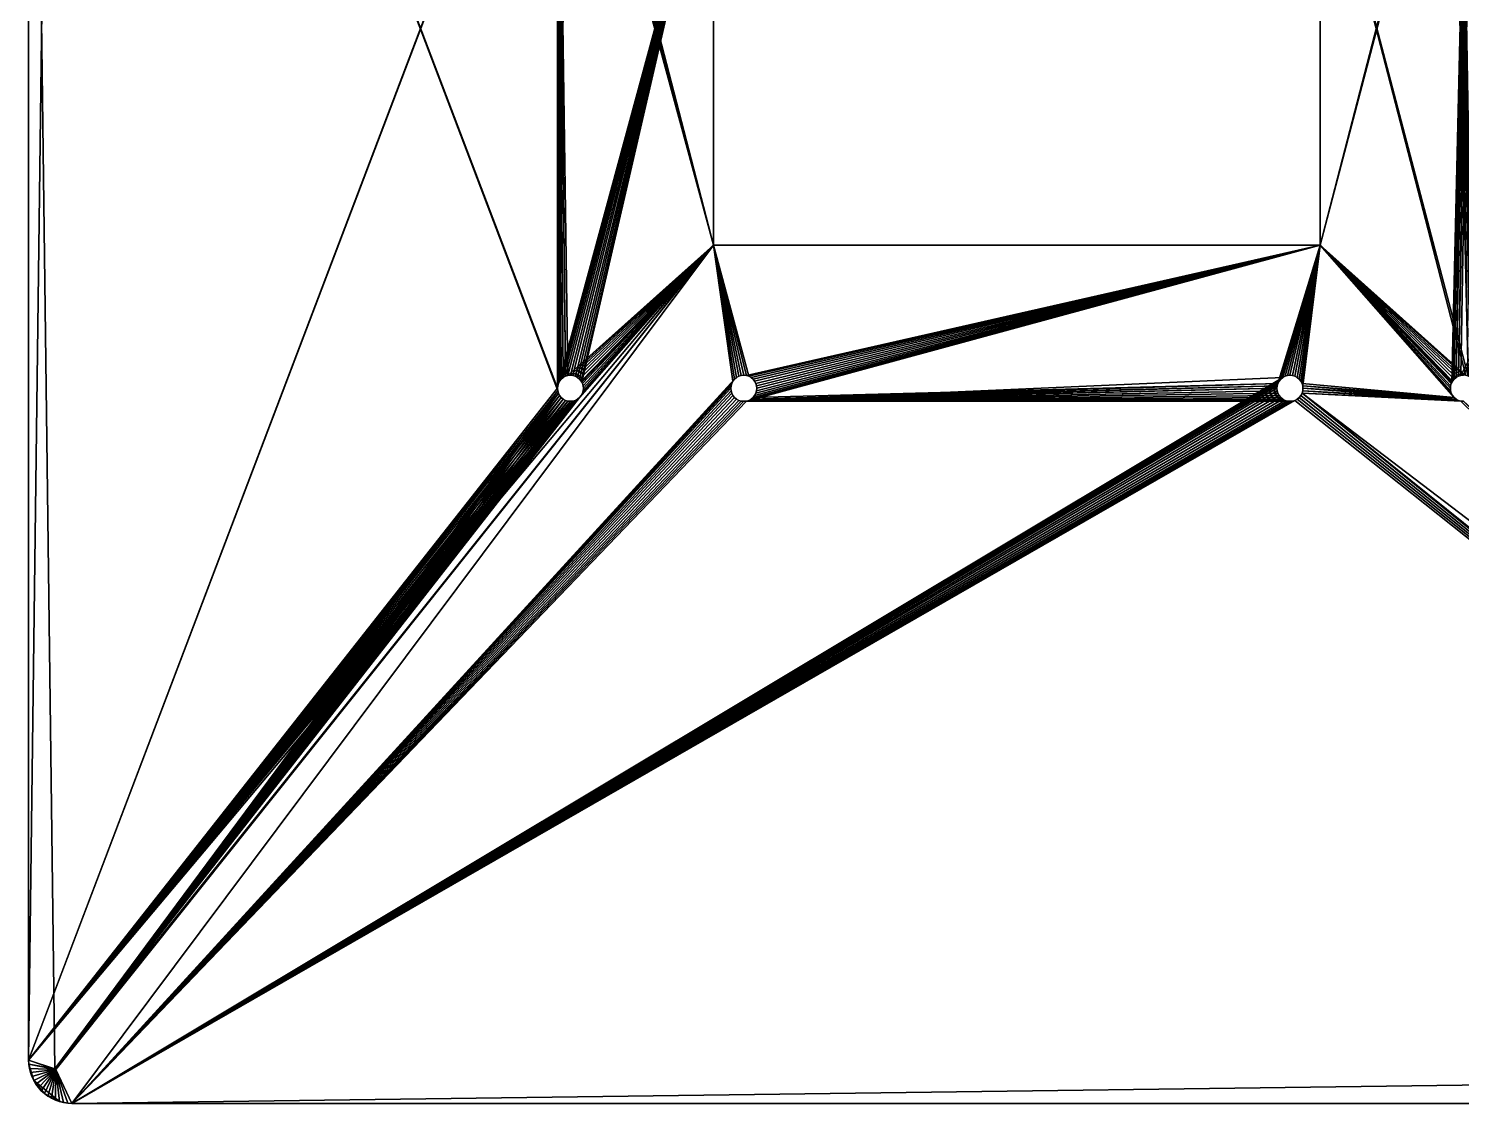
# Model space of a CAD drawing. Extents: x 0.7 to 25.5, y -12.4 to 12.4.
# Drawn here: x 0.7 to 17.23, y -12.4 to 0 of the extents above; entities that cross this region are included whole.
import ezdxf

# ---------------------------------------------------------------- set-up
doc = ezdxf.new("R2010")
doc.units = 0

msp = doc.modelspace()

# ---------------------------------------------------------------- linework, layer by layer
for points in [[(0.7, -11.9, 6.8), (0.7, 11.9, 6.8), (1.002, 12.002, 6.8)], [(0.7, -11.9, 6.8), (1.002, 12.002, 6.8), (6.803, 4.179, 6.8)], [(0.7, 11.9, 7), (0.7, -11.9, 7), (1.002, -12.002, 7)], [(0.7, 11.9, 7), (1.002, -12.002, 7), (6.803, -4.179, 7)], [(0.7, 11.9, 7), (6.803, -4.179, 7), (6.8, -4.15, 7)], [(0.7, 11.9, 7), (6.8, -4.15, 7), (6.8, 4.15, 7)], [(0.7, 11.9, 7), (0.7, 11.9, 6.8), (0.7, -11.9, 6.8)], [(0.7, 11.9, 7), (0.7, -11.9, 6.8), (0.7, -11.9, 7)], [(17.221, -4.003, 7), (17.25, -4, 7), (25.5, 11.9, 7)], [(17.221, -4.003, 7), (25.5, 11.9, 7), (17.356, 4.044, 7)], [(0.7, -11.9, 6.8), (6.803, 4.179, 6.8), (6.8, 4.15, 6.8)], [(0.7, -11.9, 6.8), (6.8, 4.15, 6.8), (6.8, -4.15, 6.8)], [(6.8, 4.15, 6.8), (6.803, 4.121, 6.8), (6.8, -4.15, 6.8)], [(6.893, -4.011, 7), (6.803, 4.121, 7), (6.8, 4.15, 7)], [(6.867, -4.025, 7), (6.893, -4.011, 7), (6.8, 4.15, 7)], [(6.844, -4.044, 7), (6.867, -4.025, 7), (6.8, 4.15, 7)], [(6.825, -4.067, 7), (6.844, -4.044, 7), (6.8, 4.15, 7)], [(6.811, -4.093, 7), (6.825, -4.067, 7), (6.8, 4.15, 7)], [(6.803, -4.121, 7), (6.811, -4.093, 7), (6.8, 4.15, 7)], [(6.8, -4.15, 7), (6.803, -4.121, 7), (6.8, 4.15, 7)], [(6.803, 4.121, 6.8), (6.811, 4.093, 6.8), (6.8, -4.15, 6.8)], [(6.811, 4.093, 6.8), (6.825, 4.067, 6.8), (6.8, -4.15, 6.8)], [(6.825, 4.067, 6.8), (6.844, 4.044, 6.8), (6.8, -4.15, 6.8)], [(6.844, 4.044, 6.8), (6.867, 4.025, 6.8), (6.8, -4.15, 6.8)], [(6.867, 4.025, 6.8), (6.893, 4.011, 6.8), (6.8, -4.15, 6.8)], [(6.893, 4.011, 6.8), (6.803, -4.121, 6.8), (6.8, -4.15, 6.8)], [(8.6, -2.5, 7), (6.811, 4.093, 7), (6.803, 4.121, 7)], [(6.921, -4.003, 7), (8.6, -2.5, 7), (6.803, 4.121, 7)], [(6.893, -4.011, 7), (6.921, -4.003, 7), (6.803, 4.121, 7)], [(6.893, 4.011, 6.8), (6.921, 4.003, 6.8), (6.803, -4.121, 6.8)], [(6.921, 4.003, 6.8), (8.6, 2.5, 6.8), (6.803, -4.121, 6.8)], [(8.6, -2.5, 7), (6.825, 4.067, 7), (6.811, 4.093, 7)], [(8.6, -2.5, 7), (6.844, 4.044, 7), (6.825, 4.067, 7)], [(8.6, -2.5, 7), (6.867, 4.025, 7), (6.844, 4.044, 7)], [(8.6, -2.5, 7), (6.893, 4.011, 7), (6.867, 4.025, 7)], [(8.6, -2.5, 7), (6.921, 4.003, 7), (6.893, 4.011, 7)], [(6.921, 4.003, 7), (8.6, -2.5, 7), (8.6, 2.5, 7)], [(17.307, -4.011, 6.8), (15.6, 2.5, 6.8), (17.118, 4.08, 6.8)], [(17.307, 4.011, 7), (17.279, 4.003, 7), (15.6, -2.5, 7)], [(17.307, 4.011, 7), (15.6, -2.5, 7), (17.118, -4.081, 7)], [(15.6, 2.5, 7), (15.6, -2.5, 7), (17.279, 4.003, 7)], [(17.307, -4.011, 6.8), (17.118, 4.08, 6.8), (17.125, 4.067, 6.8)], [(17.307, 4.011, 7), (17.118, -4.081, 7), (17.125, -4.067, 7)], [(17.125, 4.067, 6.8), (17.144, 4.044, 6.8), (17.307, -4.011, 6.8)], [(17.125, -4.067, 7), (17.144, -4.044, 7), (17.307, 4.011, 7)], [(17.144, 4.044, 6.8), (17.167, 4.025, 6.8), (17.307, -4.011, 6.8)], [(17.144, -4.044, 7), (17.167, -4.025, 7), (17.307, 4.011, 7)], [(17.167, 4.025, 6.8), (17.193, 4.011, 6.8), (17.333, -4.025, 6.8)], [(17.167, 4.025, 6.8), (17.333, -4.025, 6.8), (17.307, -4.011, 6.8)], [(17.167, -4.025, 7), (17.193, -4.011, 7), (17.333, 4.025, 7)], [(17.167, -4.025, 7), (17.333, 4.025, 7), (17.307, 4.011, 7)], [(17.193, -4.011, 7), (17.221, -4.003, 7), (17.356, 4.044, 7)], [(17.193, -4.011, 7), (17.356, 4.044, 7), (17.333, 4.025, 7)], [(17.193, 4.011, 6.8), (17.221, 4.003, 6.8), (17.356, -4.044, 6.8)], [(17.193, 4.011, 6.8), (17.356, -4.044, 6.8), (17.333, -4.025, 6.8)], [(17.221, 4.003, 6.8), (17.25, 4, 6.8), (25.5, -11.9, 6.8)], [(17.221, 4.003, 6.8), (25.5, -11.9, 6.8), (17.356, -4.044, 6.8)], [(8.6, 2.5, 6.8), (6.811, -4.093, 6.8), (6.803, -4.121, 6.8)], [(8.6, 2.5, 6.8), (6.825, -4.067, 6.8), (6.811, -4.093, 6.8)], [(8.6, 2.5, 6.8), (6.844, -4.044, 6.8), (6.825, -4.067, 6.8)], [(8.6, 2.5, 6.8), (6.867, -4.025, 6.8), (6.844, -4.044, 6.8)], [(8.6, 2.5, 6.8), (6.893, -4.011, 6.8), (6.867, -4.025, 6.8)], [(8.6, 2.5, 6.8), (6.921, -4.003, 6.8), (6.893, -4.011, 6.8)], [(6.95, -4, 6.8), (6.921, -4.003, 6.8), (8.6, 2.5, 6.8)], [(6.979, -4.003, 6.8), (6.95, -4, 6.8), (8.6, 2.5, 6.8)], [(7.007, -4.011, 6.8), (6.979, -4.003, 6.8), (8.6, 2.5, 6.8)], [(7.033, -4.025, 6.8), (7.007, -4.011, 6.8), (8.6, 2.5, 6.8)], [(8.6, 2.5, 6.8), (7.056, -4.044, 6.8), (7.033, -4.025, 6.8)], [(8.6, 2.5, 6.8), (7.075, -4.067, 6.8), (7.056, -4.044, 6.8)], [(8.6, 2.5, 6.8), (7.082, -4.08, 6.8), (7.075, -4.067, 6.8)], [(8.6, 2.5, 6.8), (8.6, -2.5, 6.8), (7.082, -4.08, 6.8)], [(8.6, -2.5, 7), (8.6, -2.5, 6.8), (8.6, 2.5, 6.8)], [(8.6, -2.5, 7), (8.6, 2.5, 6.8), (8.6, 2.5, 7)], [(15.6, 2.5, 6.8), (15.6, -2.5, 6.8), (15.6, -2.5, 7)], [(15.6, 2.5, 6.8), (15.6, -2.5, 7), (15.6, 2.5, 7)], [(15.6, -2.5, 6.8), (15.6, 2.5, 6.8), (17.279, -4.003, 6.8)], [(17.307, -4.011, 6.8), (17.279, -4.003, 6.8), (15.6, 2.5, 6.8)], [(8.6, -2.5, 6.8), (1.012, -12.009, 6.8), (0.7, -11.9, 6.8)], [(7.056, -4.256, 6.8), (8.6, -2.5, 6.8), (0.7, -11.9, 6.8)], [(1.002, -12.002, 7), (1.012, -12.009, 7), (8.6, -2.5, 7)], [(1.002, -12.002, 7), (8.6, -2.5, 7), (7.056, -4.256, 7)], [(1.2, -12.4, 6.8), (1.012, -12.009, 6.8), (8.6, -2.5, 6.8)], [(8.6, -2.5, 7), (1.012, -12.009, 7), (1.2, -12.4, 7)], [(1.2, -12.4, 6.8), (8.6, -2.5, 6.8), (8.825, -4.067, 6.8)], [(8.844, -4.044, 7), (8.6, -2.5, 7), (1.2, -12.4, 7)], [(6.921, -4.003, 7), (6.95, -4, 7), (8.6, -2.5, 7)], [(6.95, -4, 7), (6.979, -4.003, 7), (8.6, -2.5, 7)], [(6.979, -4.003, 7), (7.007, -4.011, 7), (8.6, -2.5, 7)], [(7.007, -4.011, 7), (7.033, -4.025, 7), (8.6, -2.5, 7)], [(7.033, -4.025, 7), (7.056, -4.044, 7), (8.6, -2.5, 7)], [(7.056, -4.256, 6.8), (7.075, -4.233, 6.8), (8.6, -2.5, 6.8)], [(8.6, -2.5, 7), (7.075, -4.233, 7), (7.056, -4.256, 7)], [(7.056, -4.044, 7), (7.075, -4.067, 7), (8.6, -2.5, 7)], [(7.075, -4.233, 6.8), (7.089, -4.207, 6.8), (8.6, -2.5, 6.8)], [(8.6, -2.5, 7), (7.089, -4.207, 7), (7.075, -4.233, 7)], [(7.075, -4.067, 7), (7.081, -4.079, 7), (8.6, -2.5, 7)], [(8.6, -2.5, 7), (7.081, -4.079, 7), (7.089, -4.093, 7)], [(7.089, -4.093, 6.8), (7.082, -4.08, 6.8), (8.6, -2.5, 6.8)], [(7.097, -4.121, 6.8), (7.089, -4.093, 6.8), (8.6, -2.5, 6.8)], [(7.089, -4.207, 6.8), (7.097, -4.179, 6.8), (8.6, -2.5, 6.8)], [(8.6, -2.5, 7), (7.089, -4.093, 7), (7.097, -4.121, 7)], [(8.6, -2.5, 7), (7.097, -4.179, 7), (7.089, -4.207, 7)], [(7.1, -4.15, 6.8), (7.097, -4.121, 6.8), (8.6, -2.5, 6.8)], [(7.097, -4.179, 6.8), (7.1, -4.15, 6.8), (8.6, -2.5, 6.8)], [(8.6, -2.5, 7), (7.097, -4.121, 7), (7.1, -4.15, 7)], [(8.6, -2.5, 7), (7.1, -4.15, 7), (7.097, -4.179, 7)], [(15.6, -2.5, 6.8), (8.6, -2.5, 6.8), (8.6, -2.5, 7)], [(15.6, -2.5, 6.8), (8.6, -2.5, 7), (15.6, -2.5, 7)], [(8.6, -2.5, 6.8), (8.979, -4.003, 6.8), (8.95, -4, 6.8)], [(8.6, -2.5, 6.8), (8.95, -4, 6.8), (8.921, -4.003, 6.8)], [(8.6, -2.5, 6.8), (8.921, -4.003, 6.8), (8.893, -4.011, 6.8)], [(8.6, -2.5, 6.8), (8.893, -4.011, 6.8), (8.867, -4.025, 6.8)], [(8.6, -2.5, 6.8), (8.867, -4.025, 6.8), (8.844, -4.044, 6.8)], [(8.6, -2.5, 6.8), (8.844, -4.044, 6.8), (8.825, -4.067, 6.8)], [(9.007, -4.011, 6.8), (8.979, -4.003, 6.8), (8.6, -2.5, 6.8)], [(9.007, -4.011, 6.8), (8.6, -2.5, 6.8), (15.6, -2.5, 6.8)], [(8.95, -4, 7), (8.979, -4.003, 7), (8.6, -2.5, 7)], [(8.921, -4.003, 7), (8.95, -4, 7), (8.6, -2.5, 7)], [(8.893, -4.011, 7), (8.921, -4.003, 7), (8.6, -2.5, 7)], [(8.867, -4.025, 7), (8.893, -4.011, 7), (8.6, -2.5, 7)], [(8.844, -4.044, 7), (8.867, -4.025, 7), (8.6, -2.5, 7)], [(15.6, -2.5, 7), (8.6, -2.5, 7), (8.979, -4.003, 7)], [(8.979, -4.297, 7), (15.167, -4.025, 7), (15.6, -2.5, 7)], [(9.007, -4.289, 7), (8.979, -4.297, 7), (15.6, -2.5, 7)], [(15.6, -2.5, 7), (8.979, -4.003, 7), (9.007, -4.011, 7)], [(9.033, -4.025, 6.8), (9.007, -4.011, 6.8), (15.6, -2.5, 6.8)], [(9.033, -4.275, 7), (9.007, -4.289, 7), (15.6, -2.5, 7)], [(15.6, -2.5, 7), (9.007, -4.011, 7), (9.033, -4.025, 7)], [(15.6, -2.5, 6.8), (9.056, -4.044, 6.8), (9.033, -4.025, 6.8)], [(15.6, -2.5, 7), (9.056, -4.256, 7), (9.033, -4.275, 7)], [(15.6, -2.5, 7), (9.033, -4.025, 7), (9.056, -4.044, 7)], [(9.056, -4.256, 6.8), (9.075, -4.233, 6.8), (15.6, -2.5, 6.8)], [(9.056, -4.256, 6.8), (15.6, -2.5, 6.8), (15.111, -4.093, 6.8)], [(15.6, -2.5, 6.8), (9.075, -4.067, 6.8), (9.056, -4.044, 6.8)], [(15.6, -2.5, 7), (9.075, -4.233, 7), (9.056, -4.256, 7)], [(9.056, -4.044, 7), (9.075, -4.067, 7), (15.6, -2.5, 7)], [(9.075, -4.233, 6.8), (9.089, -4.207, 6.8), (15.6, -2.5, 6.8)], [(15.6, -2.5, 6.8), (9.089, -4.093, 6.8), (9.075, -4.067, 6.8)], [(15.6, -2.5, 7), (9.089, -4.207, 7), (9.075, -4.233, 7)], [(9.075, -4.067, 7), (9.089, -4.093, 7), (15.6, -2.5, 7)], [(9.089, -4.207, 6.8), (9.097, -4.179, 6.8), (15.6, -2.5, 6.8)], [(15.6, -2.5, 6.8), (9.097, -4.121, 6.8), (9.089, -4.093, 6.8)], [(15.6, -2.5, 7), (9.097, -4.179, 7), (9.089, -4.207, 7)], [(9.089, -4.093, 7), (9.097, -4.121, 7), (15.6, -2.5, 7)], [(9.1, -4.15, 6.8), (9.097, -4.121, 6.8), (15.6, -2.5, 6.8)], [(9.097, -4.179, 6.8), (9.1, -4.15, 6.8), (15.6, -2.5, 6.8)], [(15.6, -2.5, 7), (9.097, -4.121, 7), (9.1, -4.15, 7)], [(15.6, -2.5, 7), (9.1, -4.15, 7), (9.097, -4.179, 7)], [(15.6, -2.5, 6.8), (15.125, -4.067, 6.8), (15.111, -4.093, 6.8)], [(15.6, -2.5, 6.8), (15.144, -4.044, 6.8), (15.125, -4.067, 6.8)], [(15.6, -2.5, 6.8), (15.167, -4.025, 6.8), (15.144, -4.044, 6.8)], [(15.6, -2.5, 6.8), (15.193, -4.011, 6.8), (15.167, -4.025, 6.8)], [(15.167, -4.025, 7), (15.193, -4.011, 7), (15.6, -2.5, 7)], [(15.6, -2.5, 6.8), (15.221, -4.003, 6.8), (15.193, -4.011, 6.8)], [(15.193, -4.011, 7), (15.221, -4.003, 7), (15.6, -2.5, 7)], [(15.25, -4, 6.8), (15.221, -4.003, 6.8), (15.6, -2.5, 6.8)], [(15.6, -2.5, 7), (15.221, -4.003, 7), (15.25, -4, 7)], [(15.279, -4.003, 6.8), (15.25, -4, 6.8), (15.6, -2.5, 6.8)], [(15.6, -2.5, 7), (15.25, -4, 7), (15.279, -4.003, 7)], [(15.307, -4.011, 6.8), (15.279, -4.003, 6.8), (15.6, -2.5, 6.8)], [(15.6, -2.5, 7), (15.279, -4.003, 7), (15.307, -4.011, 7)], [(15.333, -4.025, 6.8), (15.307, -4.011, 6.8), (15.6, -2.5, 6.8)], [(15.6, -2.5, 7), (15.307, -4.011, 7), (15.333, -4.025, 7)], [(15.356, -4.044, 6.8), (15.333, -4.025, 6.8), (15.6, -2.5, 6.8)], [(15.6, -2.5, 7), (15.333, -4.025, 7), (15.356, -4.044, 7)], [(15.375, -4.067, 6.8), (15.356, -4.044, 6.8), (15.6, -2.5, 6.8)], [(15.6, -2.5, 7), (15.356, -4.044, 7), (15.375, -4.067, 7)], [(15.389, -4.093, 6.8), (15.375, -4.067, 6.8), (15.6, -2.5, 6.8)], [(15.6, -2.5, 7), (15.375, -4.067, 7), (15.389, -4.093, 7)], [(15.389, -4.093, 6.8), (15.6, -2.5, 6.8), (17.144, -4.256, 6.8)], [(15.6, -2.5, 7), (15.389, -4.093, 7), (15.397, -4.121, 7)], [(17.144, -4.256, 7), (15.6, -2.5, 7), (15.397, -4.121, 7)], [(17.125, -4.067, 6.8), (17.119, -4.079, 6.8), (15.6, -2.5, 6.8)], [(15.6, -2.5, 6.8), (17.279, -4.003, 6.8), (17.25, -4, 6.8)], [(17.144, -4.044, 6.8), (17.125, -4.067, 6.8), (15.6, -2.5, 6.8)], [(17.167, -4.025, 6.8), (17.144, -4.044, 6.8), (15.6, -2.5, 6.8)], [(15.6, -2.5, 6.8), (17.25, -4, 6.8), (17.221, -4.003, 6.8)], [(17.193, -4.011, 6.8), (17.167, -4.025, 6.8), (15.6, -2.5, 6.8)], [(15.6, -2.5, 6.8), (17.221, -4.003, 6.8), (17.193, -4.011, 6.8)], [(15.6, -2.5, 6.8), (17.119, -4.079, 6.8), (17.111, -4.093, 6.8)], [(15.6, -2.5, 6.8), (17.111, -4.093, 6.8), (17.103, -4.121, 6.8)], [(15.6, -2.5, 6.8), (17.103, -4.121, 6.8), (17.1, -4.15, 6.8)], [(15.6, -2.5, 6.8), (17.1, -4.15, 6.8), (17.103, -4.179, 6.8)], [(15.6, -2.5, 6.8), (17.103, -4.179, 6.8), (17.111, -4.207, 6.8)], [(15.6, -2.5, 6.8), (17.111, -4.207, 6.8), (17.125, -4.233, 6.8)], [(15.6, -2.5, 6.8), (17.125, -4.233, 6.8), (17.144, -4.256, 6.8)], [(17.111, -4.093, 7), (17.118, -4.081, 7), (15.6, -2.5, 7)], [(17.103, -4.121, 7), (17.111, -4.093, 7), (15.6, -2.5, 7)], [(17.1, -4.15, 7), (17.103, -4.121, 7), (15.6, -2.5, 7)], [(17.103, -4.179, 7), (17.1, -4.15, 7), (15.6, -2.5, 7)], [(17.111, -4.207, 7), (17.103, -4.179, 7), (15.6, -2.5, 7)], [(17.125, -4.233, 7), (17.111, -4.207, 7), (15.6, -2.5, 7)], [(17.144, -4.256, 7), (17.125, -4.233, 7), (15.6, -2.5, 7)], [(1.2, -12.4, 7), (15.144, -4.044, 7), (15.167, -4.025, 7)], [(8.979, -4.297, 7), (1.2, -12.4, 7), (15.167, -4.025, 7)], [(8.825, -4.067, 7), (8.844, -4.044, 7), (1.2, -12.4, 7)], [(1.2, -12.4, 7), (15.125, -4.067, 7), (15.144, -4.044, 7)], [(1.2, -12.4, 6.8), (8.825, -4.067, 6.8), (8.811, -4.093, 6.8)], [(8.811, -4.093, 7), (8.825, -4.067, 7), (1.2, -12.4, 7)], [(1.2, -12.4, 7), (15.111, -4.093, 7), (15.125, -4.067, 7)], [(1.2, -12.4, 6.8), (8.811, -4.093, 6.8), (8.803, -4.121, 6.8)], [(8.803, -4.121, 7), (8.811, -4.093, 7), (1.2, -12.4, 7)], [(1.2, -12.4, 7), (15.103, -4.121, 7), (15.111, -4.093, 7)], [(1.2, -12.4, 6.8), (8.803, -4.121, 6.8), (8.8, -4.15, 6.8)], [(8.8, -4.15, 7), (8.803, -4.121, 7), (1.2, -12.4, 7)], [(1.2, -12.4, 7), (15.1, -4.15, 7), (15.103, -4.121, 7)], [(6.8, -4.15, 7), (6.8, -4.15, 6.8), (6.803, -4.121, 6.8)], [(6.8, -4.15, 7), (6.803, -4.121, 6.8), (6.803, -4.121, 7)], [(6.803, -4.121, 7), (6.803, -4.121, 6.8), (6.811, -4.093, 6.8)], [(6.803, -4.121, 7), (6.811, -4.093, 6.8), (6.811, -4.093, 7)], [(6.811, -4.093, 7), (6.811, -4.093, 6.8), (6.825, -4.067, 6.8)], [(6.811, -4.093, 7), (6.825, -4.067, 6.8), (6.825, -4.067, 7)], [(6.844, -4.044, 6.8), (6.844, -4.044, 7), (6.825, -4.067, 7)], [(6.844, -4.044, 6.8), (6.825, -4.067, 7), (6.825, -4.067, 6.8)], [(6.844, -4.044, 7), (6.844, -4.044, 6.8), (6.867, -4.025, 6.8)], [(6.844, -4.044, 7), (6.867, -4.025, 6.8), (6.867, -4.025, 7)], [(6.867, -4.025, 7), (6.867, -4.025, 6.8), (6.893, -4.011, 6.8)], [(6.867, -4.025, 7), (6.893, -4.011, 6.8), (6.893, -4.011, 7)], [(6.893, -4.011, 7), (6.893, -4.011, 6.8), (6.921, -4.003, 6.8)], [(6.893, -4.011, 7), (6.921, -4.003, 6.8), (6.921, -4.003, 7)], [(6.921, -4.003, 7), (6.921, -4.003, 6.8), (6.95, -4, 6.8)], [(6.921, -4.003, 7), (6.95, -4, 6.8), (6.95, -4, 7)], [(6.95, -4, 7), (6.95, -4, 6.8), (6.979, -4.003, 6.8)], [(6.95, -4, 7), (6.979, -4.003, 6.8), (6.979, -4.003, 7)], [(6.979, -4.003, 7), (6.979, -4.003, 6.8), (7.007, -4.011, 6.8)], [(6.979, -4.003, 7), (7.007, -4.011, 6.8), (7.007, -4.011, 7)], [(7.007, -4.011, 7), (7.007, -4.011, 6.8), (7.033, -4.025, 6.8)], [(7.007, -4.011, 7), (7.033, -4.025, 6.8), (7.033, -4.025, 7)], [(7.033, -4.025, 7), (7.033, -4.025, 6.8), (7.056, -4.044, 6.8)], [(7.033, -4.025, 7), (7.056, -4.044, 6.8), (7.056, -4.044, 7)], [(7.056, -4.044, 6.8), (7.075, -4.067, 6.8), (7.075, -4.067, 7)], [(7.056, -4.044, 6.8), (7.075, -4.067, 7), (7.056, -4.044, 7)], [(7.075, -4.067, 7), (7.075, -4.067, 6.8), (7.082, -4.08, 6.8)], [(7.081, -4.079, 7), (7.075, -4.067, 7), (7.082, -4.08, 6.8)], [(7.082, -4.08, 6.8), (7.089, -4.093, 7), (7.081, -4.079, 7)], [(7.082, -4.08, 6.8), (7.089, -4.093, 6.8), (7.089, -4.093, 7)], [(7.089, -4.093, 6.8), (7.097, -4.121, 6.8), (7.097, -4.121, 7)], [(7.089, -4.093, 6.8), (7.097, -4.121, 7), (7.089, -4.093, 7)], [(7.097, -4.121, 6.8), (7.1, -4.15, 6.8), (7.1, -4.15, 7)], [(7.097, -4.121, 6.8), (7.1, -4.15, 7), (7.097, -4.121, 7)], [(8.8, -4.15, 7), (8.8, -4.15, 6.8), (8.803, -4.121, 6.8)], [(8.8, -4.15, 7), (8.803, -4.121, 6.8), (8.803, -4.121, 7)], [(8.803, -4.121, 7), (8.803, -4.121, 6.8), (8.811, -4.093, 6.8)], [(8.803, -4.121, 7), (8.811, -4.093, 6.8), (8.811, -4.093, 7)], [(8.811, -4.093, 7), (8.811, -4.093, 6.8), (8.825, -4.067, 6.8)], [(8.811, -4.093, 7), (8.825, -4.067, 6.8), (8.825, -4.067, 7)], [(8.825, -4.067, 7), (8.825, -4.067, 6.8), (8.844, -4.044, 6.8)], [(8.825, -4.067, 7), (8.844, -4.044, 6.8), (8.844, -4.044, 7)], [(8.844, -4.044, 7), (8.844, -4.044, 6.8), (8.867, -4.025, 6.8)], [(8.844, -4.044, 7), (8.867, -4.025, 6.8), (8.867, -4.025, 7)], [(8.867, -4.025, 7), (8.867, -4.025, 6.8), (8.893, -4.011, 6.8)], [(8.867, -4.025, 7), (8.893, -4.011, 6.8), (8.893, -4.011, 7)], [(8.893, -4.011, 7), (8.893, -4.011, 6.8), (8.921, -4.003, 6.8)], [(8.893, -4.011, 7), (8.921, -4.003, 6.8), (8.921, -4.003, 7)], [(8.921, -4.003, 7), (8.921, -4.003, 6.8), (8.95, -4, 6.8)], [(8.921, -4.003, 7), (8.95, -4, 6.8), (8.95, -4, 7)], [(8.95, -4, 7), (8.95, -4, 6.8), (8.979, -4.003, 6.8)], [(8.95, -4, 7), (8.979, -4.003, 6.8), (8.979, -4.003, 7)], [(8.979, -4.003, 7), (8.979, -4.003, 6.8), (9.007, -4.011, 6.8)], [(8.979, -4.003, 7), (9.007, -4.011, 6.8), (9.007, -4.011, 7)], [(9.007, -4.011, 7), (9.007, -4.011, 6.8), (9.033, -4.025, 6.8)], [(9.007, -4.011, 7), (9.033, -4.025, 6.8), (9.033, -4.025, 7)], [(9.007, -4.289, 6.8), (9.033, -4.275, 6.8), (15.103, -4.121, 6.8)], [(9.007, -4.289, 6.8), (15.103, -4.121, 6.8), (15.1, -4.15, 6.8)], [(9.033, -4.025, 7), (9.033, -4.025, 6.8), (9.056, -4.044, 6.8)], [(9.033, -4.025, 7), (9.056, -4.044, 6.8), (9.056, -4.044, 7)], [(9.033, -4.275, 6.8), (9.056, -4.256, 6.8), (15.111, -4.093, 6.8)], [(9.033, -4.275, 6.8), (15.111, -4.093, 6.8), (15.103, -4.121, 6.8)], [(9.056, -4.044, 6.8), (9.075, -4.067, 6.8), (9.075, -4.067, 7)], [(9.056, -4.044, 6.8), (9.075, -4.067, 7), (9.056, -4.044, 7)], [(9.075, -4.067, 6.8), (9.089, -4.093, 6.8), (9.089, -4.093, 7)], [(9.075, -4.067, 6.8), (9.089, -4.093, 7), (9.075, -4.067, 7)], [(9.089, -4.093, 6.8), (9.097, -4.121, 6.8), (9.097, -4.121, 7)], [(9.089, -4.093, 6.8), (9.097, -4.121, 7), (9.089, -4.093, 7)], [(9.097, -4.121, 6.8), (9.1, -4.15, 6.8), (9.1, -4.15, 7)], [(9.097, -4.121, 6.8), (9.1, -4.15, 7), (9.097, -4.121, 7)], [(15.1, -4.15, 7), (15.1, -4.15, 6.8), (15.103, -4.121, 6.8)], [(15.1, -4.15, 7), (15.103, -4.121, 6.8), (15.103, -4.121, 7)], [(15.103, -4.121, 7), (15.103, -4.121, 6.8), (15.111, -4.093, 6.8)], [(15.103, -4.121, 7), (15.111, -4.093, 6.8), (15.111, -4.093, 7)], [(15.125, -4.067, 6.8), (15.125, -4.067, 7), (15.111, -4.093, 7)], [(15.125, -4.067, 6.8), (15.111, -4.093, 7), (15.111, -4.093, 6.8)], [(15.125, -4.067, 7), (15.125, -4.067, 6.8), (15.144, -4.044, 6.8)], [(15.125, -4.067, 7), (15.144, -4.044, 6.8), (15.144, -4.044, 7)], [(15.144, -4.044, 7), (15.144, -4.044, 6.8), (15.167, -4.025, 6.8)], [(15.144, -4.044, 7), (15.167, -4.025, 6.8), (15.167, -4.025, 7)], [(15.167, -4.025, 7), (15.167, -4.025, 6.8), (15.193, -4.011, 6.8)], [(15.167, -4.025, 7), (15.193, -4.011, 6.8), (15.193, -4.011, 7)], [(15.193, -4.011, 7), (15.193, -4.011, 6.8), (15.221, -4.003, 6.8)], [(15.193, -4.011, 7), (15.221, -4.003, 6.8), (15.221, -4.003, 7)], [(15.221, -4.003, 7), (15.221, -4.003, 6.8), (15.25, -4, 6.8)], [(15.221, -4.003, 7), (15.25, -4, 6.8), (15.25, -4, 7)], [(15.25, -4, 7), (15.25, -4, 6.8), (15.279, -4.003, 6.8)], [(15.25, -4, 7), (15.279, -4.003, 6.8), (15.279, -4.003, 7)], [(15.279, -4.003, 7), (15.279, -4.003, 6.8), (15.307, -4.011, 6.8)], [(15.279, -4.003, 7), (15.307, -4.011, 6.8), (15.307, -4.011, 7)], [(15.307, -4.011, 7), (15.307, -4.011, 6.8), (15.333, -4.025, 6.8)], [(15.307, -4.011, 7), (15.333, -4.025, 6.8), (15.333, -4.025, 7)], [(15.333, -4.025, 7), (15.333, -4.025, 6.8), (15.356, -4.044, 6.8)], [(15.333, -4.025, 7), (15.356, -4.044, 6.8), (15.356, -4.044, 7)], [(15.356, -4.044, 6.8), (15.375, -4.067, 6.8), (15.375, -4.067, 7)], [(15.356, -4.044, 6.8), (15.375, -4.067, 7), (15.356, -4.044, 7)], [(15.375, -4.067, 6.8), (15.389, -4.093, 6.8), (15.389, -4.093, 7)], [(15.375, -4.067, 6.8), (15.389, -4.093, 7), (15.375, -4.067, 7)], [(15.397, -4.121, 6.8), (15.389, -4.093, 6.8), (17.144, -4.256, 6.8)], [(15.389, -4.093, 6.8), (15.397, -4.121, 6.8), (15.397, -4.121, 7)], [(15.389, -4.093, 6.8), (15.397, -4.121, 7), (15.389, -4.093, 7)], [(15.397, -4.121, 6.8), (17.144, -4.256, 6.8), (17.167, -4.275, 6.8)], [(15.4, -4.15, 6.8), (15.397, -4.121, 6.8), (17.167, -4.275, 6.8)], [(17.144, -4.256, 7), (15.397, -4.121, 7), (15.4, -4.15, 7)], [(15.397, -4.121, 6.8), (15.4, -4.15, 6.8), (15.4, -4.15, 7)], [(15.397, -4.121, 6.8), (15.4, -4.15, 7), (15.397, -4.121, 7)], [(17.1, -4.15, 7), (17.1, -4.15, 6.8), (17.103, -4.121, 6.8)], [(17.1, -4.15, 7), (17.103, -4.121, 6.8), (17.103, -4.121, 7)], [(17.103, -4.121, 7), (17.103, -4.121, 6.8), (17.111, -4.093, 6.8)], [(17.103, -4.121, 7), (17.111, -4.093, 6.8), (17.111, -4.093, 7)], [(17.118, -4.081, 7), (17.111, -4.093, 6.8), (17.119, -4.079, 6.8)], [(17.118, -4.081, 7), (17.111, -4.093, 7), (17.111, -4.093, 6.8)], [(17.119, -4.079, 6.8), (17.125, -4.067, 7), (17.118, -4.081, 7)], [(17.119, -4.079, 6.8), (17.125, -4.067, 6.8), (17.125, -4.067, 7)], [(17.125, -4.067, 7), (17.125, -4.067, 6.8), (17.144, -4.044, 6.8)], [(17.125, -4.067, 7), (17.144, -4.044, 6.8), (17.144, -4.044, 7)], [(17.144, -4.044, 7), (17.144, -4.044, 6.8), (17.167, -4.025, 6.8)], [(17.144, -4.044, 7), (17.167, -4.025, 6.8), (17.167, -4.025, 7)], [(17.167, -4.025, 7), (17.167, -4.025, 6.8), (17.193, -4.011, 6.8)], [(17.167, -4.025, 7), (17.193, -4.011, 6.8), (17.193, -4.011, 7)], [(17.193, -4.011, 7), (17.193, -4.011, 6.8), (17.221, -4.003, 6.8)], [(17.193, -4.011, 7), (17.221, -4.003, 6.8), (17.221, -4.003, 7)], [(17.221, -4.003, 7), (17.221, -4.003, 6.8), (17.25, -4, 6.8)], [(17.221, -4.003, 7), (17.25, -4, 6.8), (17.25, -4, 7)], [(0.7, -11.9, 6.8), (6.8, -4.15, 6.8), (6.803, -4.179, 6.8)], [(0.7, -11.9, 6.8), (6.803, -4.179, 6.8), (6.811, -4.207, 6.8)], [(0.7, -11.9, 6.8), (6.811, -4.207, 6.8), (6.825, -4.233, 6.8)], [(0.7, -11.9, 6.8), (6.825, -4.233, 6.8), (6.844, -4.256, 6.8)], [(7.033, -4.275, 6.8), (7.056, -4.256, 6.8), (0.7, -11.9, 6.8)], [(0.7, -11.9, 6.8), (6.844, -4.256, 6.8), (6.867, -4.275, 6.8)], [(7.007, -4.289, 6.8), (7.033, -4.275, 6.8), (0.7, -11.9, 6.8)], [(0.7, -11.9, 6.8), (6.867, -4.275, 6.8), (6.893, -4.289, 6.8)], [(6.979, -4.297, 6.8), (7.007, -4.289, 6.8), (0.7, -11.9, 6.8)], [(6.893, -4.289, 6.8), (6.921, -4.297, 6.8), (0.7, -11.9, 6.8)], [(1.002, -12.002, 7), (6.811, -4.207, 7), (6.803, -4.179, 7)], [(1.002, -12.002, 7), (6.825, -4.233, 7), (6.811, -4.207, 7)], [(1.002, -12.002, 7), (6.844, -4.256, 7), (6.825, -4.233, 7)], [(7.056, -4.256, 7), (7.033, -4.275, 7), (1.002, -12.002, 7)], [(1.002, -12.002, 7), (6.867, -4.275, 7), (6.844, -4.256, 7)], [(6.893, -4.289, 7), (6.867, -4.275, 7), (1.002, -12.002, 7)], [(7.033, -4.275, 7), (7.007, -4.289, 7), (1.002, -12.002, 7)], [(6.921, -4.297, 7), (6.893, -4.289, 7), (1.002, -12.002, 7)], [(7.007, -4.289, 7), (6.979, -4.297, 7), (1.002, -12.002, 7)], [(1.2, -12.4, 6.8), (8.8, -4.15, 6.8), (8.803, -4.179, 6.8)], [(8.803, -4.179, 7), (8.8, -4.15, 7), (1.2, -12.4, 7)], [(1.2, -12.4, 7), (15.103, -4.179, 7), (15.1, -4.15, 7)], [(1.2, -12.4, 6.8), (8.803, -4.179, 6.8), (8.811, -4.207, 6.8)], [(8.811, -4.207, 7), (8.803, -4.179, 7), (1.2, -12.4, 7)], [(1.2, -12.4, 7), (15.111, -4.207, 7), (15.103, -4.179, 7)], [(1.2, -12.4, 6.8), (8.811, -4.207, 6.8), (8.825, -4.233, 6.8)], [(1.2, -12.4, 7), (15.125, -4.233, 7), (15.111, -4.207, 7)], [(8.825, -4.233, 7), (8.811, -4.207, 7), (1.2, -12.4, 7)], [(8.825, -4.233, 6.8), (8.844, -4.256, 6.8), (1.2, -12.4, 6.8)], [(1.2, -12.4, 7), (15.144, -4.256, 7), (15.125, -4.233, 7)], [(8.844, -4.256, 7), (8.825, -4.233, 7), (1.2, -12.4, 7)], [(8.844, -4.256, 6.8), (8.867, -4.275, 6.8), (1.2, -12.4, 6.8)], [(1.2, -12.4, 7), (15.167, -4.275, 7), (15.144, -4.256, 7)], [(8.867, -4.275, 7), (8.844, -4.256, 7), (1.2, -12.4, 7)], [(8.867, -4.275, 6.8), (8.893, -4.289, 6.8), (1.2, -12.4, 6.8)], [(1.2, -12.4, 7), (25.111, -12.086, 7), (15.333, -4.275, 7)], [(1.2, -12.4, 7), (15.333, -4.275, 7), (15.307, -4.289, 7)], [(1.2, -12.4, 7), (15.193, -4.289, 7), (15.167, -4.275, 7)], [(8.893, -4.289, 7), (8.867, -4.275, 7), (1.2, -12.4, 7)], [(15.307, -4.289, 6.8), (25.111, -12.086, 6.8), (1.2, -12.4, 6.8)], [(15.279, -4.297, 6.8), (15.307, -4.289, 6.8), (1.2, -12.4, 6.8)], [(8.893, -4.289, 6.8), (8.921, -4.297, 6.8), (1.2, -12.4, 6.8)], [(1.2, -12.4, 7), (15.307, -4.289, 7), (15.279, -4.297, 7)], [(1.2, -12.4, 7), (15.221, -4.297, 7), (15.193, -4.289, 7)], [(8.921, -4.297, 7), (8.893, -4.289, 7), (1.2, -12.4, 7)], [(6.803, -4.179, 7), (6.803, -4.179, 6.8), (6.8, -4.15, 6.8)], [(6.803, -4.179, 7), (6.8, -4.15, 6.8), (6.8, -4.15, 7)], [(6.811, -4.207, 7), (6.811, -4.207, 6.8), (6.803, -4.179, 6.8)], [(6.811, -4.207, 7), (6.803, -4.179, 6.8), (6.803, -4.179, 7)], [(6.825, -4.233, 7), (6.825, -4.233, 6.8), (6.811, -4.207, 6.8)], [(6.825, -4.233, 7), (6.811, -4.207, 6.8), (6.811, -4.207, 7)], [(6.844, -4.256, 7), (6.844, -4.256, 6.8), (6.825, -4.233, 6.8)], [(6.844, -4.256, 7), (6.825, -4.233, 6.8), (6.825, -4.233, 7)], [(6.867, -4.275, 6.8), (6.844, -4.256, 6.8), (6.844, -4.256, 7)], [(6.867, -4.275, 6.8), (6.844, -4.256, 7), (6.867, -4.275, 7)], [(6.893, -4.289, 6.8), (6.867, -4.275, 6.8), (6.867, -4.275, 7)], [(6.893, -4.289, 6.8), (6.867, -4.275, 7), (6.893, -4.289, 7)], [(6.921, -4.297, 6.8), (6.893, -4.289, 6.8), (6.893, -4.289, 7)], [(6.921, -4.297, 6.8), (6.893, -4.289, 7), (6.921, -4.297, 7)], [(7.007, -4.289, 6.8), (6.979, -4.297, 6.8), (6.979, -4.297, 7)], [(7.007, -4.289, 6.8), (6.979, -4.297, 7), (7.007, -4.289, 7)], [(7.033, -4.275, 6.8), (7.007, -4.289, 6.8), (7.007, -4.289, 7)], [(7.033, -4.275, 6.8), (7.007, -4.289, 7), (7.033, -4.275, 7)], [(7.056, -4.256, 6.8), (7.033, -4.275, 6.8), (7.033, -4.275, 7)], [(7.056, -4.256, 6.8), (7.033, -4.275, 7), (7.056, -4.256, 7)], [(7.056, -4.256, 6.8), (7.056, -4.256, 7), (7.075, -4.233, 7)], [(7.056, -4.256, 6.8), (7.075, -4.233, 7), (7.075, -4.233, 6.8)], [(7.089, -4.207, 6.8), (7.075, -4.233, 6.8), (7.075, -4.233, 7)], [(7.089, -4.207, 6.8), (7.075, -4.233, 7), (7.089, -4.207, 7)], [(7.097, -4.179, 6.8), (7.089, -4.207, 6.8), (7.089, -4.207, 7)], [(7.097, -4.179, 6.8), (7.089, -4.207, 7), (7.097, -4.179, 7)], [(7.1, -4.15, 6.8), (7.097, -4.179, 6.8), (7.097, -4.179, 7)], [(7.1, -4.15, 6.8), (7.097, -4.179, 7), (7.1, -4.15, 7)], [(8.803, -4.179, 7), (8.803, -4.179, 6.8), (8.8, -4.15, 6.8)], [(8.803, -4.179, 7), (8.8, -4.15, 6.8), (8.8, -4.15, 7)], [(8.811, -4.207, 7), (8.811, -4.207, 6.8), (8.803, -4.179, 6.8)], [(8.811, -4.207, 7), (8.803, -4.179, 6.8), (8.803, -4.179, 7)], [(8.825, -4.233, 7), (8.825, -4.233, 6.8), (8.811, -4.207, 6.8)], [(8.825, -4.233, 7), (8.811, -4.207, 6.8), (8.811, -4.207, 7)], [(8.844, -4.256, 7), (8.844, -4.256, 6.8), (8.825, -4.233, 6.8)], [(8.844, -4.256, 7), (8.825, -4.233, 6.8), (8.825, -4.233, 7)], [(8.867, -4.275, 6.8), (8.844, -4.256, 6.8), (8.844, -4.256, 7)], [(8.867, -4.275, 6.8), (8.844, -4.256, 7), (8.867, -4.275, 7)], [(8.893, -4.289, 6.8), (8.867, -4.275, 6.8), (8.867, -4.275, 7)], [(8.893, -4.289, 6.8), (8.867, -4.275, 7), (8.893, -4.289, 7)], [(8.921, -4.297, 6.8), (8.893, -4.289, 6.8), (8.893, -4.289, 7)], [(8.921, -4.297, 6.8), (8.893, -4.289, 7), (8.921, -4.297, 7)], [(8.95, -4.3, 6.8), (8.979, -4.297, 6.8), (15.103, -4.179, 6.8)], [(8.95, -4.3, 6.8), (15.103, -4.179, 6.8), (15.111, -4.207, 6.8)], [(8.95, -4.3, 6.8), (15.111, -4.207, 6.8), (15.125, -4.233, 6.8)], [(8.95, -4.3, 6.8), (15.125, -4.233, 6.8), (15.144, -4.256, 6.8)], [(8.95, -4.3, 6.8), (15.144, -4.256, 6.8), (15.167, -4.275, 6.8)], [(8.95, -4.3, 6.8), (15.167, -4.275, 6.8), (15.193, -4.289, 6.8)], [(8.95, -4.3, 6.8), (15.193, -4.289, 6.8), (15.221, -4.297, 6.8)], [(8.979, -4.297, 6.8), (9.007, -4.289, 6.8), (15.1, -4.15, 6.8)], [(8.979, -4.297, 6.8), (15.1, -4.15, 6.8), (15.103, -4.179, 6.8)], [(9.007, -4.289, 6.8), (8.979, -4.297, 6.8), (8.979, -4.297, 7)], [(9.007, -4.289, 6.8), (8.979, -4.297, 7), (9.007, -4.289, 7)], [(9.033, -4.275, 6.8), (9.007, -4.289, 6.8), (9.007, -4.289, 7)], [(9.033, -4.275, 6.8), (9.007, -4.289, 7), (9.033, -4.275, 7)], [(9.056, -4.256, 6.8), (9.033, -4.275, 6.8), (9.033, -4.275, 7)], [(9.056, -4.256, 6.8), (9.033, -4.275, 7), (9.056, -4.256, 7)], [(9.075, -4.233, 6.8), (9.056, -4.256, 6.8), (9.056, -4.256, 7)], [(9.075, -4.233, 6.8), (9.056, -4.256, 7), (9.075, -4.233, 7)], [(9.089, -4.207, 6.8), (9.075, -4.233, 6.8), (9.075, -4.233, 7)], [(9.089, -4.207, 6.8), (9.075, -4.233, 7), (9.089, -4.207, 7)], [(9.097, -4.179, 6.8), (9.089, -4.207, 6.8), (9.089, -4.207, 7)], [(9.097, -4.179, 6.8), (9.089, -4.207, 7), (9.097, -4.179, 7)], [(9.1, -4.15, 6.8), (9.097, -4.179, 6.8), (9.097, -4.179, 7)], [(9.1, -4.15, 6.8), (9.097, -4.179, 7), (9.1, -4.15, 7)], [(15.103, -4.179, 7), (15.103, -4.179, 6.8), (15.1, -4.15, 6.8)], [(15.103, -4.179, 7), (15.1, -4.15, 6.8), (15.1, -4.15, 7)], [(15.111, -4.207, 7), (15.111, -4.207, 6.8), (15.103, -4.179, 6.8)], [(15.111, -4.207, 7), (15.103, -4.179, 6.8), (15.103, -4.179, 7)], [(15.125, -4.233, 7), (15.125, -4.233, 6.8), (15.111, -4.207, 6.8)], [(15.125, -4.233, 7), (15.111, -4.207, 6.8), (15.111, -4.207, 7)], [(15.144, -4.256, 7), (15.144, -4.256, 6.8), (15.125, -4.233, 6.8)], [(15.144, -4.256, 7), (15.125, -4.233, 6.8), (15.125, -4.233, 7)], [(15.167, -4.275, 6.8), (15.144, -4.256, 6.8), (15.144, -4.256, 7)], [(15.167, -4.275, 6.8), (15.144, -4.256, 7), (15.167, -4.275, 7)], [(15.193, -4.289, 6.8), (15.167, -4.275, 6.8), (15.167, -4.275, 7)], [(15.193, -4.289, 6.8), (15.167, -4.275, 7), (15.193, -4.289, 7)], [(15.221, -4.297, 6.8), (15.193, -4.289, 6.8), (15.193, -4.289, 7)], [(15.221, -4.297, 6.8), (15.193, -4.289, 7), (15.221, -4.297, 7)], [(15.307, -4.289, 6.8), (15.279, -4.297, 6.8), (15.279, -4.297, 7)], [(15.307, -4.289, 6.8), (15.279, -4.297, 7), (15.307, -4.289, 7)], [(15.307, -4.289, 6.8), (15.333, -4.275, 6.8), (25.111, -12.086, 6.8)], [(15.333, -4.275, 6.8), (15.307, -4.289, 6.8), (15.307, -4.289, 7)], [(15.333, -4.275, 6.8), (15.307, -4.289, 7), (15.333, -4.275, 7)], [(15.333, -4.275, 6.8), (15.356, -4.256, 6.8), (25.111, -12.086, 6.8)], [(25.111, -12.086, 7), (15.356, -4.256, 7), (15.333, -4.275, 7)], [(15.356, -4.256, 6.8), (15.333, -4.275, 6.8), (15.333, -4.275, 7)], [(15.356, -4.256, 6.8), (15.333, -4.275, 7), (15.356, -4.256, 7)], [(15.356, -4.256, 6.8), (15.375, -4.233, 6.8), (25.111, -12.086, 6.8)], [(25.111, -12.086, 7), (15.375, -4.233, 7), (15.356, -4.256, 7)], [(15.375, -4.233, 6.8), (15.356, -4.256, 6.8), (15.356, -4.256, 7)], [(15.375, -4.233, 6.8), (15.356, -4.256, 7), (15.375, -4.233, 7)], [(25.111, -12.086, 6.8), (15.375, -4.233, 6.8), (15.389, -4.207, 6.8)], [(15.389, -4.207, 7), (15.375, -4.233, 7), (25.111, -12.086, 7)], [(15.375, -4.233, 6.8), (15.375, -4.233, 7), (15.389, -4.207, 7)], [(15.375, -4.233, 6.8), (15.389, -4.207, 7), (15.389, -4.207, 6.8)], [(15.389, -4.207, 6.8), (15.397, -4.179, 6.8), (17.221, -4.297, 6.8)], [(17.193, -4.289, 7), (15.397, -4.179, 7), (15.389, -4.207, 7)], [(15.397, -4.179, 6.8), (15.389, -4.207, 6.8), (15.389, -4.207, 7)], [(15.397, -4.179, 6.8), (15.389, -4.207, 7), (15.397, -4.179, 7)], [(15.389, -4.207, 6.8), (17.221, -4.297, 6.8), (17.25, -4.3, 6.8)], [(25.5, -11.9, 6.8), (25.111, -12.086, 6.8), (15.389, -4.207, 6.8)], [(25.5, -11.9, 6.8), (15.389, -4.207, 6.8), (17.25, -4.3, 6.8)], [(17.221, -4.297, 7), (17.193, -4.289, 7), (15.389, -4.207, 7)], [(15.389, -4.207, 7), (25.111, -12.086, 7), (25.146, -12.046, 7)], [(17.221, -4.297, 7), (15.389, -4.207, 7), (25.146, -12.046, 7)], [(15.397, -4.179, 6.8), (15.4, -4.15, 6.8), (17.193, -4.289, 6.8)], [(17.167, -4.275, 7), (15.4, -4.15, 7), (15.397, -4.179, 7)], [(15.4, -4.15, 6.8), (15.397, -4.179, 6.8), (15.397, -4.179, 7)], [(15.4, -4.15, 6.8), (15.397, -4.179, 7), (15.4, -4.15, 7)], [(15.397, -4.179, 6.8), (17.193, -4.289, 6.8), (17.221, -4.297, 6.8)], [(17.193, -4.289, 7), (17.167, -4.275, 7), (15.397, -4.179, 7)], [(15.4, -4.15, 6.8), (17.167, -4.275, 6.8), (17.193, -4.289, 6.8)], [(17.167, -4.275, 7), (17.144, -4.256, 7), (15.4, -4.15, 7)], [(17.103, -4.179, 7), (17.103, -4.179, 6.8), (17.1, -4.15, 6.8)], [(17.103, -4.179, 7), (17.1, -4.15, 6.8), (17.1, -4.15, 7)], [(17.111, -4.207, 7), (17.111, -4.207, 6.8), (17.103, -4.179, 6.8)], [(17.111, -4.207, 7), (17.103, -4.179, 6.8), (17.103, -4.179, 7)], [(17.125, -4.233, 7), (17.125, -4.233, 6.8), (17.111, -4.207, 6.8)], [(17.125, -4.233, 7), (17.111, -4.207, 6.8), (17.111, -4.207, 7)], [(17.144, -4.256, 7), (17.144, -4.256, 6.8), (17.125, -4.233, 6.8)], [(17.144, -4.256, 7), (17.125, -4.233, 6.8), (17.125, -4.233, 7)], [(17.167, -4.275, 6.8), (17.144, -4.256, 6.8), (17.144, -4.256, 7)], [(17.167, -4.275, 6.8), (17.144, -4.256, 7), (17.167, -4.275, 7)], [(17.193, -4.289, 6.8), (17.167, -4.275, 6.8), (17.167, -4.275, 7)], [(17.193, -4.289, 6.8), (17.167, -4.275, 7), (17.193, -4.289, 7)], [(17.221, -4.297, 6.8), (17.193, -4.289, 6.8), (17.193, -4.289, 7)], [(17.221, -4.297, 6.8), (17.193, -4.289, 7), (17.221, -4.297, 7)], [(6.95, -4.3, 6.8), (6.979, -4.297, 6.8), (0.7, -11.9, 6.8)], [(6.921, -4.297, 6.8), (6.95, -4.3, 6.8), (0.7, -11.9, 6.8)], [(6.95, -4.3, 7), (6.921, -4.297, 7), (1.002, -12.002, 7)], [(6.979, -4.297, 7), (6.95, -4.3, 7), (1.002, -12.002, 7)], [(15.25, -4.3, 6.8), (15.279, -4.297, 6.8), (1.2, -12.4, 6.8)], [(8.921, -4.297, 6.8), (8.95, -4.3, 6.8), (1.2, -12.4, 6.8)], [(1.2, -12.4, 7), (15.279, -4.297, 7), (15.25, -4.3, 7)], [(1.2, -12.4, 7), (15.25, -4.3, 7), (15.221, -4.297, 7)], [(8.95, -4.3, 7), (8.921, -4.297, 7), (1.2, -12.4, 7)], [(8.979, -4.297, 7), (8.95, -4.3, 7), (1.2, -12.4, 7)], [(8.95, -4.3, 6.8), (15.25, -4.3, 6.8), (1.2, -12.4, 6.8)], [(6.95, -4.3, 6.8), (6.921, -4.297, 6.8), (6.921, -4.297, 7)], [(6.95, -4.3, 6.8), (6.921, -4.297, 7), (6.95, -4.3, 7)], [(6.979, -4.297, 6.8), (6.95, -4.3, 6.8), (6.95, -4.3, 7)], [(6.979, -4.297, 6.8), (6.95, -4.3, 7), (6.979, -4.297, 7)], [(8.95, -4.3, 6.8), (8.921, -4.297, 6.8), (8.921, -4.297, 7)], [(8.95, -4.3, 6.8), (8.921, -4.297, 7), (8.95, -4.3, 7)], [(8.95, -4.3, 6.8), (15.221, -4.297, 6.8), (15.25, -4.3, 6.8)], [(8.979, -4.297, 6.8), (8.95, -4.3, 6.8), (8.95, -4.3, 7)], [(8.979, -4.297, 6.8), (8.95, -4.3, 7), (8.979, -4.297, 7)], [(15.25, -4.3, 6.8), (15.221, -4.297, 6.8), (15.221, -4.297, 7)], [(15.25, -4.3, 6.8), (15.221, -4.297, 7), (15.25, -4.3, 7)], [(15.279, -4.297, 6.8), (15.25, -4.3, 6.8), (15.25, -4.3, 7)], [(15.279, -4.297, 6.8), (15.25, -4.3, 7), (15.279, -4.297, 7)], [(17.25, -4.3, 7), (17.221, -4.297, 7), (25.146, -12.046, 7)], [(17.25, -4.3, 6.8), (17.221, -4.297, 6.8), (17.221, -4.297, 7)], [(17.25, -4.3, 6.8), (17.221, -4.297, 7), (17.25, -4.3, 7)], [(0.702, -11.949, 6.8), (0.7, -11.9, 6.8), (1.012, -12.009, 6.8)], [(1.002, -12.002, 7), (0.7, -11.9, 7), (0.702, -11.949, 7)], [(0.7, -11.9, 7), (0.7, -11.9, 6.8), (0.702, -11.949, 6.8)], [(0.7, -11.9, 7), (0.702, -11.949, 6.8), (0.702, -11.949, 7)], [(0.71, -11.998, 6.8), (0.702, -11.949, 6.8), (1.012, -12.009, 6.8)], [(0.702, -11.949, 7), (0.71, -11.998, 7), (0.722, -12.045, 7)], [(1.012, -12.009, 7), (1.002, -12.002, 7), (0.702, -11.949, 7)], [(0.702, -11.949, 7), (0.722, -12.045, 7), (0.759, -12.136, 7)], [(1.012, -12.009, 7), (0.702, -11.949, 7), (0.759, -12.136, 7)], [(0.702, -11.949, 7), (0.702, -11.949, 6.8), (0.71, -11.998, 6.8)], [(0.702, -11.949, 7), (0.71, -11.998, 6.8), (0.71, -11.998, 7)], [(0.722, -12.045, 6.8), (0.71, -11.998, 6.8), (1.012, -12.009, 6.8)], [(0.71, -11.998, 7), (0.71, -11.998, 6.8), (0.722, -12.045, 6.8)], [(0.71, -11.998, 7), (0.722, -12.045, 6.8), (0.722, -12.045, 7)], [(0.738, -12.091, 6.8), (0.722, -12.045, 6.8), (1.012, -12.009, 6.8)], [(0.722, -12.045, 7), (0.738, -12.091, 7), (0.759, -12.136, 7)], [(0.722, -12.045, 7), (0.722, -12.045, 6.8), (0.738, -12.091, 6.8)], [(0.722, -12.045, 7), (0.738, -12.091, 6.8), (0.738, -12.091, 7)], [(0.759, -12.136, 6.8), (0.738, -12.091, 6.8), (1.012, -12.009, 6.8)], [(0.784, -12.178, 6.8), (0.759, -12.136, 6.8), (1.012, -12.009, 6.8)], [(0.759, -12.136, 7), (1.055, -12.378, 7), (1.012, -12.009, 7)], [(0.813, -12.217, 6.8), (0.784, -12.178, 6.8), (1.012, -12.009, 6.8)], [(0.846, -12.254, 6.8), (0.813, -12.217, 6.8), (1.012, -12.009, 6.8)], [(0.883, -12.287, 6.8), (0.846, -12.254, 6.8), (1.012, -12.009, 6.8)], [(0.922, -12.316, 6.8), (0.883, -12.287, 6.8), (1.012, -12.009, 6.8)], [(0.964, -12.341, 6.8), (0.922, -12.316, 6.8), (1.012, -12.009, 6.8)], [(1.009, -12.362, 6.8), (0.964, -12.341, 6.8), (1.012, -12.009, 6.8)], [(1.055, -12.378, 6.8), (1.009, -12.362, 6.8), (1.012, -12.009, 6.8)], [(1.2, -12.4, 6.8), (1.151, -12.398, 6.8), (1.012, -12.009, 6.8)], [(1.151, -12.398, 6.8), (1.102, -12.39, 6.8), (1.012, -12.009, 6.8)], [(1.102, -12.39, 6.8), (1.055, -12.378, 6.8), (1.012, -12.009, 6.8)], [(1.151, -12.398, 7), (1.2, -12.4, 7), (1.012, -12.009, 7)], [(1.055, -12.378, 7), (1.151, -12.398, 7), (1.012, -12.009, 7)], [(0.738, -12.091, 7), (0.738, -12.091, 6.8), (0.759, -12.136, 6.8)], [(0.738, -12.091, 7), (0.759, -12.136, 6.8), (0.759, -12.136, 7)], [(0.759, -12.136, 7), (0.784, -12.178, 7), (0.813, -12.217, 7)], [(0.759, -12.136, 7), (0.813, -12.217, 7), (0.883, -12.287, 7)], [(0.759, -12.136, 7), (0.883, -12.287, 7), (1.055, -12.378, 7)], [(0.759, -12.136, 7), (0.759, -12.136, 6.8), (0.784, -12.178, 6.8)], [(0.759, -12.136, 7), (0.784, -12.178, 6.8), (0.784, -12.178, 7)], [(0.784, -12.178, 7), (0.784, -12.178, 6.8), (0.813, -12.217, 6.8)], [(0.784, -12.178, 7), (0.813, -12.217, 6.8), (0.813, -12.217, 7)], [(0.813, -12.217, 7), (0.846, -12.254, 7), (0.883, -12.287, 7)], [(0.813, -12.217, 7), (0.813, -12.217, 6.8), (0.846, -12.254, 6.8)], [(0.813, -12.217, 7), (0.846, -12.254, 6.8), (0.846, -12.254, 7)], [(25.111, -12.086, 6.8), (25, -12.4, 6.8), (1.2, -12.4, 6.8)], [(1.2, -12.4, 7), (25, -12.4, 7), (25.111, -12.086, 7)], [(0.846, -12.254, 7), (0.846, -12.254, 6.8), (0.883, -12.287, 6.8)], [(0.846, -12.254, 7), (0.883, -12.287, 6.8), (0.883, -12.287, 7)], [(0.883, -12.287, 7), (0.922, -12.316, 7), (0.964, -12.341, 7)], [(0.883, -12.287, 7), (0.964, -12.341, 7), (1.055, -12.378, 7)], [(0.883, -12.287, 7), (0.883, -12.287, 6.8), (0.922, -12.316, 6.8)], [(0.883, -12.287, 7), (0.922, -12.316, 6.8), (0.922, -12.316, 7)], [(0.922, -12.316, 7), (0.922, -12.316, 6.8), (0.964, -12.341, 6.8)], [(0.922, -12.316, 7), (0.964, -12.341, 6.8), (0.964, -12.341, 7)], [(0.964, -12.341, 7), (1.009, -12.362, 7), (1.055, -12.378, 7)], [(0.964, -12.341, 7), (0.964, -12.341, 6.8), (1.009, -12.362, 6.8)], [(0.964, -12.341, 7), (1.009, -12.362, 6.8), (1.009, -12.362, 7)], [(1.009, -12.362, 7), (1.009, -12.362, 6.8), (1.055, -12.378, 6.8)], [(1.009, -12.362, 7), (1.055, -12.378, 6.8), (1.055, -12.378, 7)], [(1.055, -12.378, 7), (1.102, -12.39, 7), (1.151, -12.398, 7)], [(1.055, -12.378, 7), (1.055, -12.378, 6.8), (1.102, -12.39, 6.8)], [(1.055, -12.378, 7), (1.102, -12.39, 6.8), (1.102, -12.39, 7)], [(1.102, -12.39, 7), (1.102, -12.39, 6.8), (1.151, -12.398, 6.8)], [(1.102, -12.39, 7), (1.151, -12.398, 6.8), (1.151, -12.398, 7)], [(1.151, -12.398, 7), (1.151, -12.398, 6.8), (1.2, -12.4, 6.8)], [(1.151, -12.398, 7), (1.2, -12.4, 6.8), (1.2, -12.4, 7)], [(1.2, -12.4, 7), (1.2, -12.4, 6.8), (25, -12.4, 6.8)], [(1.2, -12.4, 7), (25, -12.4, 6.8), (25, -12.4, 7)]]:
    msp.add_3dface(points)

doc.saveas('drawing.dxf')
